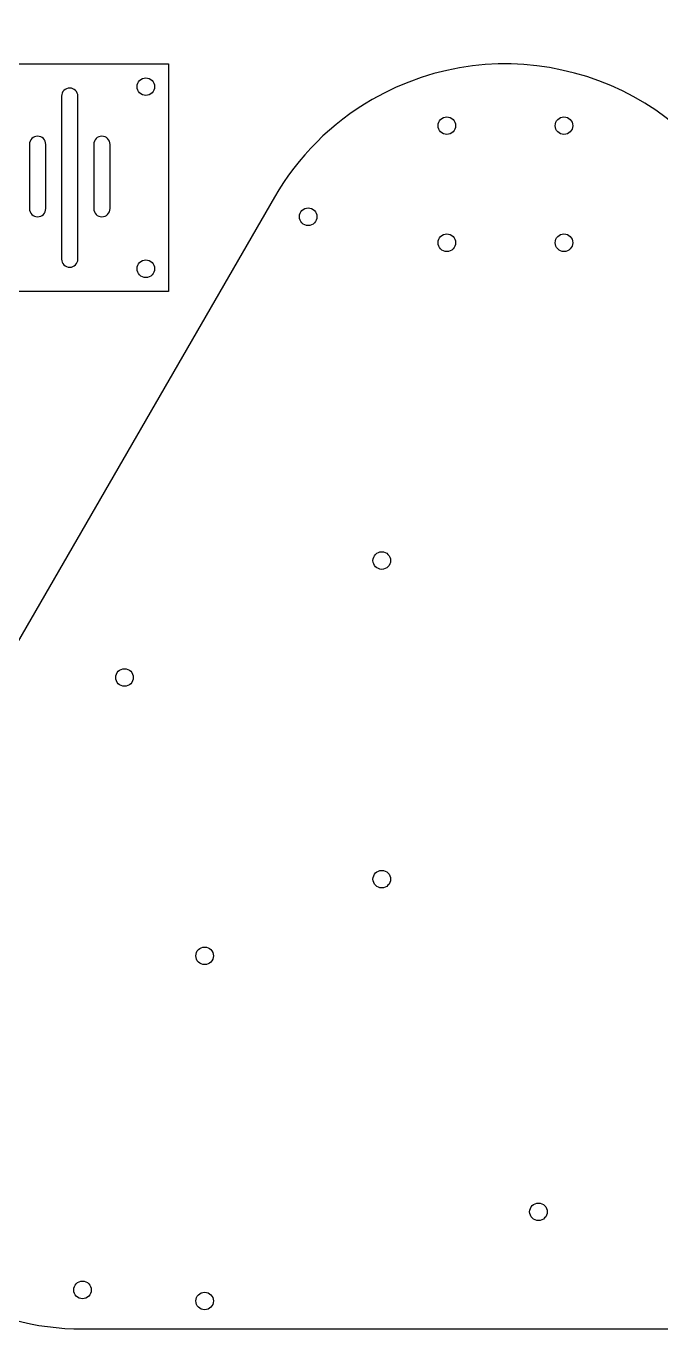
# Model space of a CAD drawing. Extents: x 171 to 677, y 195 to 402.
# Drawn here: x 325.6 to 423.2, y 201.2 to 401.6 of the extents above; entities that cross this region are included whole.
import ezdxf

# ---------------------------------------------------------------- set-up
doc = ezdxf.new("R2010")
doc.units = 0
doc.header["$MEASUREMENT"] = 0
doc.layers.add('Outlines', color=7, linetype='Continuous', lineweight=0)

msp = doc.modelspace()

# ---------------------------------------------------------------- linework, layer by layer
at = {"layer": 'Outlines', "color": 18, "lineweight": 25, "true_color": 0x000000}
for p, q in [((331.04, 390.83), (331.04, 365.78)), ((333.54, 365.78), (333.54, 390.83)), ((326.1, 383.42), (326.1, 373.54)), ((328.6, 373.54), (328.6, 383.42)), ((335.98, 383.42), (335.98, 373.54)), ((338.48, 373.54), (338.48, 383.42))]:
    msp.add_line(p, q, dxfattribs=at)
msp.add_lwpolyline([(217.48, 360.79), (217.48, 395.79), (347.48, 395.79), (347.48, 360.79)], close=True, dxfattribs=at)
for centre in [(343.98, 392.29), (390.25, 386.29), (408.25, 386.29), (368.94, 372.29), (390.25, 368.29), (408.25, 368.29), (343.98, 364.29), (380.25, 319.4), (340.71, 301.41), (380.25, 270.4), (353.02, 258.6), (404.33, 219.23), (334.25, 207.21), (353.02, 205.51)]:
    msp.add_circle(centre, 1.35, dxfattribs=at)
for points, knots in [([(298.74, 262.71), (298.74, 262.71), (363.74, 375.29), (363.74, 375.29), (367.34, 381.52), (372.51, 386.7), (378.75, 390.3), (398.36, 401.62), (423.43, 394.9), (434.75, 375.29), (434.75, 375.29), (499.75, 262.71), (499.75, 262.71), (503.35, 256.48), (505.25, 249.41), (505.25, 242.21), (505.25, 219.56), (486.89, 201.21), (464.25, 201.21), (464.25, 201.21), (334.25, 201.21), (334.25, 201.21), (327.05, 201.21), (319.98, 203.1), (313.75, 206.7), (294.14, 218.02), (287.42, 243.1), (298.74, 262.71)], [0, 0, 0, 0, 1, 1, 1, 2, 2, 2, 3, 3, 3, 4, 4, 4, 5, 5, 5, 6, 6, 6, 7, 7, 7, 8, 8, 8, 9, 9, 9, 9]), ([(333.54, 390.83), (333.54, 391.52), (332.98, 392.08), (332.29, 392.08), (331.6, 392.08), (331.04, 391.52), (331.04, 390.83)], [0, 0, 0, 0, 1, 1, 1, 2, 2, 2, 2]), ([(328.6, 383.42), (328.6, 384.11), (328.04, 384.67), (327.35, 384.67), (326.66, 384.67), (326.1, 384.11), (326.1, 383.42)], [0, 0, 0, 0, 1, 1, 1, 2, 2, 2, 2]), ([(338.48, 383.42), (338.48, 384.11), (337.92, 384.67), (337.23, 384.67), (336.54, 384.67), (335.98, 384.11), (335.98, 383.42)], [0, 0, 0, 0, 1, 1, 1, 2, 2, 2, 2])]:
    msp.add_open_spline(points, degree=3, knots=knots, dxfattribs=at)
for points in [[(326.1, 373.54), (326.1, 372.85), (326.66, 372.29), (327.35, 372.29)], [(327.35, 372.29), (328.04, 372.29), (328.6, 372.85), (328.6, 373.54)], [(335.98, 373.54), (335.98, 372.85), (336.54, 372.29), (337.23, 372.29)], [(337.23, 372.29), (337.92, 372.29), (338.48, 372.85), (338.48, 373.54)], [(331.04, 365.78), (331.04, 365.09), (331.6, 364.53), (332.29, 364.53)], [(332.29, 364.53), (332.98, 364.53), (333.54, 365.09), (333.54, 365.78)]]:
    msp.add_open_spline(points, degree=3, dxfattribs=at)

doc.saveas('drawing.dxf')
